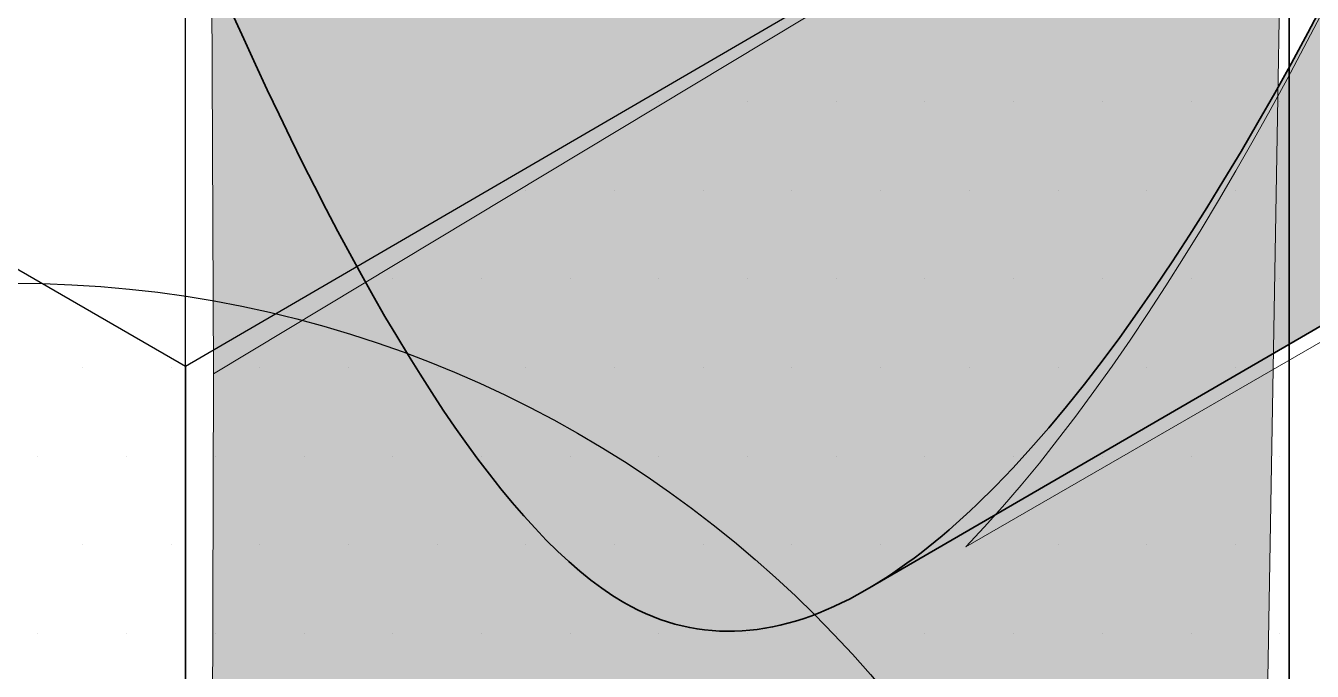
# Model space of a CAD drawing. Extents: x -1279 to 5791, y -3809 to 1769.
# Drawn here: x 1149.75 to 1169.33, y -2775.22 to -2765.39 of the extents above; entities that cross this region are included whole.
import ezdxf

# ---------------------------------------------------------------- set-up
doc = ezdxf.new("R2010")
doc.units = 0
doc.header["$MEASUREMENT"] = 0
for name, color, linetype, lineweight in [('.ATI-HATCH', 7, 'Continuous', 0), ('G-ANNO-TTLB', 7, 'Continuous', 0), ('Layer 12', 7, 'Continuous', 0), ('TYVEK', 7, 'Continuous', 0)]:
    doc.layers.add(name, color=color, linetype=linetype, lineweight=lineweight)

# ---------------------------------------------------------------- blocks, each defined once
blk = doc.blocks.new('Block_78')
at = {"layer": '.ATI-HATCH'}
for points, knots in [([(1134.185, -2787.494), (1134.185, -2793.927), (1137.618, -2799.871), (1143.19, -2803.085), (1143.19, -2803.085), (1183.332, -2826.243), (1183.332, -2826.243), (1183.332, -2826.243), (1183.336, -2810.406), (1183.336, -2810.406), (1183.336, -2810.406), (1152.184, -2792.434), (1152.184, -2792.434), (1152.184, -2792.434), (1152.184, -2770.574), (1152.184, -2770.574), (1152.184, -2770.574), (1134.185, -2760.183), (1134.185, -2760.183), (1134.185, -2760.183), (1134.185, -2787.494), (1134.185, -2787.494)], [0, 0, 0, 0, 1, 1, 1, 2, 2, 2, 3, 3, 3, 4, 4, 4, 5, 5, 5, 6, 6, 6, 7, 7, 7, 7]), ([(1168.981, -2760.793), (1168.981, -2760.793), (1152.184, -2770.574), (1152.184, -2770.574), (1152.184, -2770.574), (1152.184, -2792.434), (1152.184, -2792.434), (1152.184, -2792.434), (1168.981, -2782.653), (1168.981, -2782.653), (1168.981, -2782.653), (1168.981, -2760.793), (1168.981, -2760.793)], [0, 0, 0, 0, 1, 1, 1, 2, 2, 2, 3, 3, 3, 4, 4, 4, 4])]:
    blk.add_open_spline(points, degree=3, knots=knots, dxfattribs=at)
at = {"layer": '.ATI-HATCH', "color": 8, "lineweight": 0, "true_color": 0x808080}
for points in [[(1159.389, -2766.544), (1159.389, -2766.544), (1159.389, -2766.544), (1159.389, -2766.544)], [(1160.739, -2766.544), (1160.739, -2766.544), (1160.739, -2766.544), (1160.739, -2766.544)], [(1162.089, -2766.544), (1162.089, -2766.544), (1162.089, -2766.544), (1162.089, -2766.544)], [(1163.439, -2766.544), (1163.439, -2766.544), (1163.439, -2766.544), (1163.439, -2766.544)], [(1164.789, -2766.544), (1164.789, -2766.544), (1164.789, -2766.544), (1164.789, -2766.544)], [(1166.139, -2766.544), (1166.139, -2766.544), (1166.139, -2766.544), (1166.139, -2766.544)], [(1167.489, -2766.544), (1167.489, -2766.544), (1167.489, -2766.544), (1167.489, -2766.544)], [(1168.839, -2766.544), (1168.839, -2766.544), (1168.839, -2766.544), (1168.839, -2766.544)], [(1157.364, -2767.894), (1157.364, -2767.894), (1157.364, -2767.894), (1157.364, -2767.894)], [(1158.714, -2767.894), (1158.714, -2767.894), (1158.714, -2767.894), (1158.714, -2767.894)], [(1160.064, -2767.894), (1160.064, -2767.894), (1160.064, -2767.894), (1160.064, -2767.894)], [(1161.414, -2767.894), (1161.414, -2767.894), (1161.414, -2767.894), (1161.414, -2767.894)], [(1162.764, -2767.894), (1162.764, -2767.894), (1162.764, -2767.894), (1162.764, -2767.894)], [(1164.114, -2767.894), (1164.114, -2767.894), (1164.114, -2767.894), (1164.114, -2767.894)], [(1165.464, -2767.894), (1165.464, -2767.894), (1165.464, -2767.894), (1165.464, -2767.894)], [(1166.814, -2767.894), (1166.814, -2767.894), (1166.814, -2767.894), (1166.814, -2767.894)], [(1168.164, -2767.894), (1168.164, -2767.894), (1168.164, -2767.894), (1168.164, -2767.894)], [(1155.339, -2769.244), (1155.339, -2769.244), (1155.339, -2769.244), (1155.339, -2769.244)], [(1156.689, -2769.244), (1156.689, -2769.244), (1156.689, -2769.244), (1156.689, -2769.244)], [(1158.039, -2769.244), (1158.039, -2769.244), (1158.039, -2769.244), (1158.039, -2769.244)], [(1159.389, -2769.244), (1159.389, -2769.244), (1159.389, -2769.244), (1159.389, -2769.244)], [(1160.739, -2769.244), (1160.739, -2769.244), (1160.739, -2769.244), (1160.739, -2769.244)], [(1162.089, -2769.244), (1162.089, -2769.244), (1162.089, -2769.244), (1162.089, -2769.244)], [(1163.439, -2769.244), (1163.439, -2769.244), (1163.439, -2769.244), (1163.439, -2769.244)], [(1164.789, -2769.244), (1164.789, -2769.244), (1164.789, -2769.244), (1164.789, -2769.244)], [(1166.139, -2769.244), (1166.139, -2769.244), (1166.139, -2769.244), (1166.139, -2769.244)], [(1167.489, -2769.244), (1167.489, -2769.244), (1167.489, -2769.244), (1167.489, -2769.244)], [(1168.839, -2769.244), (1168.839, -2769.244), (1168.839, -2769.244), (1168.839, -2769.244)], [(1150.614, -2770.594), (1150.614, -2770.594), (1150.614, -2770.594), (1150.614, -2770.594)], [(1151.964, -2770.594), (1151.964, -2770.594), (1151.964, -2770.594), (1151.964, -2770.594)], [(1153.314, -2770.594), (1153.314, -2770.594), (1153.314, -2770.594), (1153.314, -2770.594)], [(1154.664, -2770.594), (1154.664, -2770.594), (1154.664, -2770.594), (1154.664, -2770.594)], [(1156.014, -2770.594), (1156.014, -2770.594), (1156.014, -2770.594), (1156.014, -2770.594)], [(1157.364, -2770.594), (1157.364, -2770.594), (1157.364, -2770.594), (1157.364, -2770.594)], [(1158.714, -2770.594), (1158.714, -2770.594), (1158.714, -2770.594), (1158.714, -2770.594)], [(1160.064, -2770.594), (1160.064, -2770.594), (1160.064, -2770.594), (1160.064, -2770.594)], [(1161.414, -2770.594), (1161.414, -2770.594), (1161.414, -2770.594), (1161.414, -2770.594)], [(1162.764, -2770.594), (1162.764, -2770.594), (1162.764, -2770.594), (1162.764, -2770.594)], [(1164.114, -2770.594), (1164.114, -2770.594), (1164.114, -2770.594), (1164.114, -2770.594)], [(1165.464, -2770.594), (1165.464, -2770.594), (1165.464, -2770.594), (1165.464, -2770.594)], [(1166.814, -2770.594), (1166.814, -2770.594), (1166.814, -2770.594), (1166.814, -2770.594)], [(1168.164, -2770.594), (1168.164, -2770.594), (1168.164, -2770.594), (1168.164, -2770.594)], [(1149.939, -2771.944), (1149.939, -2771.944), (1149.939, -2771.944), (1149.939, -2771.944)], [(1151.289, -2771.944), (1151.289, -2771.944), (1151.289, -2771.944), (1151.289, -2771.944)], [(1152.639, -2771.944), (1152.639, -2771.944), (1152.639, -2771.944), (1152.639, -2771.944)], [(1153.989, -2771.944), (1153.989, -2771.944), (1153.989, -2771.944), (1153.989, -2771.944)], [(1155.339, -2771.944), (1155.339, -2771.944), (1155.339, -2771.944), (1155.339, -2771.944)], [(1156.689, -2771.944), (1156.689, -2771.944), (1156.689, -2771.944), (1156.689, -2771.944)], [(1158.039, -2771.944), (1158.039, -2771.944), (1158.039, -2771.944), (1158.039, -2771.944)], [(1159.389, -2771.944), (1159.389, -2771.944), (1159.389, -2771.944), (1159.389, -2771.944)], [(1160.739, -2771.944), (1160.739, -2771.944), (1160.739, -2771.944), (1160.739, -2771.944)], [(1162.089, -2771.944), (1162.089, -2771.944), (1162.089, -2771.944), (1162.089, -2771.944)], [(1163.439, -2771.944), (1163.439, -2771.944), (1163.439, -2771.944), (1163.439, -2771.944)], [(1164.789, -2771.944), (1164.789, -2771.944), (1164.789, -2771.944), (1164.789, -2771.944)], [(1166.139, -2771.944), (1166.139, -2771.944), (1166.139, -2771.944), (1166.139, -2771.944)], [(1167.489, -2771.944), (1167.489, -2771.944), (1167.489, -2771.944), (1167.489, -2771.944)], [(1168.839, -2771.944), (1168.839, -2771.944), (1168.839, -2771.944), (1168.839, -2771.944)], [(1150.614, -2773.294), (1150.614, -2773.294), (1150.614, -2773.294), (1150.614, -2773.294)], [(1151.964, -2773.294), (1151.964, -2773.294), (1151.964, -2773.294), (1151.964, -2773.294)], [(1153.314, -2773.294), (1153.314, -2773.294), (1153.314, -2773.294), (1153.314, -2773.294)], [(1154.664, -2773.294), (1154.664, -2773.294), (1154.664, -2773.294), (1154.664, -2773.294)], [(1156.014, -2773.294), (1156.014, -2773.294), (1156.014, -2773.294), (1156.014, -2773.294)], [(1157.364, -2773.294), (1157.364, -2773.294), (1157.364, -2773.294), (1157.364, -2773.294)], [(1158.714, -2773.294), (1158.714, -2773.294), (1158.714, -2773.294), (1158.714, -2773.294)], [(1160.064, -2773.294), (1160.064, -2773.294), (1160.064, -2773.294), (1160.064, -2773.294)], [(1161.414, -2773.294), (1161.414, -2773.294), (1161.414, -2773.294), (1161.414, -2773.294)], [(1162.764, -2773.294), (1162.764, -2773.294), (1162.764, -2773.294), (1162.764, -2773.294)], [(1164.114, -2773.294), (1164.114, -2773.294), (1164.114, -2773.294), (1164.114, -2773.294)], [(1165.464, -2773.294), (1165.464, -2773.294), (1165.464, -2773.294), (1165.464, -2773.294)], [(1166.814, -2773.294), (1166.814, -2773.294), (1166.814, -2773.294), (1166.814, -2773.294)], [(1168.164, -2773.294), (1168.164, -2773.294), (1168.164, -2773.294), (1168.164, -2773.294)], [(1149.939, -2774.644), (1149.939, -2774.644), (1149.939, -2774.644), (1149.939, -2774.644)], [(1151.289, -2774.644), (1151.289, -2774.644), (1151.289, -2774.644), (1151.289, -2774.644)], [(1152.639, -2774.644), (1152.639, -2774.644), (1152.639, -2774.644), (1152.639, -2774.644)], [(1153.989, -2774.644), (1153.989, -2774.644), (1153.989, -2774.644), (1153.989, -2774.644)], [(1155.339, -2774.644), (1155.339, -2774.644), (1155.339, -2774.644), (1155.339, -2774.644)], [(1156.689, -2774.644), (1156.689, -2774.644), (1156.689, -2774.644), (1156.689, -2774.644)], [(1158.039, -2774.644), (1158.039, -2774.644), (1158.039, -2774.644), (1158.039, -2774.644)], [(1159.389, -2774.644), (1159.389, -2774.644), (1159.389, -2774.644), (1159.389, -2774.644)], [(1160.739, -2774.644), (1160.739, -2774.644), (1160.739, -2774.644), (1160.739, -2774.644)], [(1162.089, -2774.644), (1162.089, -2774.644), (1162.089, -2774.644), (1162.089, -2774.644)], [(1163.439, -2774.644), (1163.439, -2774.644), (1163.439, -2774.644), (1163.439, -2774.644)], [(1164.789, -2774.644), (1164.789, -2774.644), (1164.789, -2774.644), (1164.789, -2774.644)], [(1166.139, -2774.644), (1166.139, -2774.644), (1166.139, -2774.644), (1166.139, -2774.644)], [(1167.489, -2774.644), (1167.489, -2774.644), (1167.489, -2774.644), (1167.489, -2774.644)], [(1168.839, -2774.644), (1168.839, -2774.644), (1168.839, -2774.644), (1168.839, -2774.644)]]:
    blk.add_open_spline(points, degree=3, dxfattribs=at)
blk = doc.blocks.new('Block_326')
at = {"layer": 'Layer 12', "true_color": 0x000000, "transparency": 33554687}
h = blk.add_hatch(color=18, dxfattribs=at)
h.dxf.hatch_style = 2
edge = h.paths.add_edge_path()
edge.add_spline(control_points=[(1179.768, -2763.975), (1180.337, -2763.648), (1180.908, -2763.203), (1181.479, -2762.657), (1187.294, -2757.09), (1193.039, -2741.09), (1193.744, -2735.306), (1193.744, -2735.306), (1176.5, -2745.324), (1176.5, -2745.324), (1175.795, -2751.107), (1170.051, -2767.107), (1164.235, -2772.675), (1163.664, -2773.22), (1163.093, -2773.666), (1162.524, -2773.992), (1162.524, -2773.992), (1179.768, -2763.975), (1179.768, -2763.975)], knot_values=[0, 0, 0, 0, 1, 1, 1, 2, 2, 2, 3, 3, 3, 4, 4, 4, 5, 5, 5, 6, 6, 6, 6], degree=3, periodic=0)
at = {"layer": 'Layer 12', "color": 8, "lineweight": 0, "true_color": 0x808080}
blk.add_open_spline([(1158.451, -2714.928), (1159.379, -2723.615), (1169.039, -2760.079), (1176.098, -2764.154), (1177.268, -2764.829), (1178.509, -2764.699), (1179.768, -2763.975), (1179.768, -2763.975), (1162.524, -2773.992), (1162.524, -2773.992), (1161.265, -2774.715), (1160.025, -2774.847), (1158.855, -2774.172), (1151.795, -2770.096), (1142.136, -2733.634), (1141.208, -2724.947), (1141.208, -2724.947), (1158.451, -2714.928), (1158.451, -2714.928)], degree=3, knots=[0, 0, 0, 0, 1, 1, 1, 2, 2, 2, 3, 3, 3, 4, 4, 4, 5, 5, 5, 6, 6, 6, 6], dxfattribs=at)
at = {"layer": 'Layer 12'}
blk.add_open_spline([(1158.451, -2714.928), (1159.379, -2723.615), (1169.039, -2760.079), (1176.098, -2764.154), (1177.268, -2764.829), (1178.509, -2764.699), (1179.768, -2763.975), (1179.768, -2763.975), (1162.524, -2773.992), (1162.524, -2773.992), (1161.265, -2774.715), (1160.025, -2774.847), (1158.855, -2774.172), (1151.795, -2770.096), (1142.136, -2733.634), (1141.208, -2724.947), (1141.208, -2724.947), (1158.451, -2714.928), (1158.451, -2714.928)], degree=3, knots=[0, 0, 0, 0, 1, 1, 1, 2, 2, 2, 3, 3, 3, 4, 4, 4, 5, 5, 5, 6, 6, 6, 6], dxfattribs=at)
at = {"layer": 'Layer 12', "color": 250, "lineweight": 35, "true_color": 0x231f20}
for points in [[(1158.451, -2714.928), (1159.379, -2723.615), (1169.039, -2760.079), (1176.098, -2764.154), (1177.268, -2764.829), (1178.509, -2764.699), (1179.768, -2763.975), (1179.768, -2763.975), (1162.524, -2773.992), (1162.524, -2773.992), (1161.265, -2774.715), (1160.025, -2774.847), (1158.855, -2774.172), (1151.795, -2770.096), (1142.136, -2733.634), (1141.208, -2724.947), (1141.208, -2724.947), (1158.451, -2714.928), (1158.451, -2714.928)], [(1179.768, -2763.975), (1180.337, -2763.648), (1180.908, -2763.203), (1181.479, -2762.657), (1187.294, -2757.09), (1193.039, -2741.09), (1193.744, -2735.306), (1193.744, -2735.306), (1176.5, -2745.324), (1176.5, -2745.324), (1175.795, -2751.107), (1170.051, -2767.107), (1164.235, -2772.675), (1163.664, -2773.22), (1163.093, -2773.666), (1162.524, -2773.992), (1162.524, -2773.992), (1179.768, -2763.975), (1179.768, -2763.975)]]:
    blk.add_open_spline(points, degree=3, knots=[0, 0, 0, 0, 1, 1, 1, 2, 2, 2, 3, 3, 3, 4, 4, 4, 5, 5, 5, 6, 6, 6, 6], dxfattribs=at)
at = {"layer": 'Layer 12', "color": 250, "lineweight": 9, "true_color": 0x231f20}
blk.add_open_spline([(1170.91, -2769.371), (1176.9, -2763.152), (1182.645, -2747.153), (1183.35, -2741.369), (1183.35, -2741.369), (1176.5, -2745.324), (1176.5, -2745.324), (1175.795, -2751.107), (1170.051, -2767.107), (1164.06, -2773.326), (1164.06, -2773.326), (1170.91, -2769.371), (1170.91, -2769.371)], degree=3, knots=[0, 0, 0, 0, 1, 1, 1, 2, 2, 2, 3, 3, 3, 4, 4, 4, 4], dxfattribs=at)
blk = doc.blocks.new('Block_325')
at = {"layer": 'Layer 12'}
blk.add_blockref('Block_326', (0, 0), dxfattribs=at)

msp = doc.modelspace()

# ---------------------------------------------------------------- hatches: boundary and pattern name
at = {"layer": 'G-ANNO-TTLB', "true_color": 0xff00ff, "transparency": 33554687}
h = msp.add_hatch(color=6, dxfattribs=at)
edge = h.paths.add_edge_path()
edge.add_spline(control_points=[(1773.018, -3692.604), (1773.018, -3692.604), (-1156.5, -3692.604), (-1156.5, -3692.604), (-1156.5, -3692.604), (-1156.5, -1235.604), (-1156.5, -1235.604), (-1156.5, -1235.604), (1773.018, -1235.604), (1773.018, -1235.604), (1773.018, -1235.604), (1773.018, -3692.604), (1773.018, -3692.604)], knot_values=[0, 0, 0, 0, 1, 1, 1, 2, 2, 2, 3, 3, 3, 4, 4, 4, 4], degree=3, periodic=0)
edge = h.paths.add_edge_path()
edge.add_spline(control_points=[(-1147.5, -1244.604), (-1147.5, -1244.604), (-1147.5, -3683.604), (-1147.5, -3683.604), (-1147.5, -3683.604), (1764.018, -3683.604), (1764.018, -3683.604), (1764.018, -3683.604), (1764.018, -1244.604), (1764.018, -1244.604), (1764.018, -1244.604), (-1147.5, -1244.604), (-1147.5, -1244.604)], knot_values=[0, 0, 0, 0, 1, 1, 1, 2, 2, 2, 3, 3, 3, 4, 4, 4, 4], degree=3, periodic=0)
edge.add_line((-1147.5, -1244.604), (-1147.5, -1244.604))
at = {"layer": 'Layer 12', "true_color": 0x808080, "transparency": 33554495}
h = msp.add_hatch(color=8, dxfattribs=at)
h.dxf.hatch_style = 2
h.paths.add_polyline_path([(1168.903, -2760.873), (1152.612, -2770.691), (1152.193, -2676.321), (1168.99, -2685.794)])
at = {"layer": 'Layer 12', "true_color": 0x808080, "transparency": 33554457}
h = msp.add_hatch(color=8, dxfattribs=at)
h.dxf.hatch_style = 2
h.paths.add_polyline_path([(1168.903, -2760.873), (1152.612, -2770.691), (1152.552, -2792.102), (1168.532, -2782.712)])

# ---------------------------------------------------------------- linework, layer by layer
at = {"layer": 'G-ANNO-TTLB'}
for points in [[(1773.018, -3692.604), (1773.018, -3692.604), (-1156.5, -3692.604), (-1156.5, -3692.604), (-1156.5, -3692.604), (-1156.5, -1235.604), (-1156.5, -1235.604), (-1156.5, -1235.604), (1773.018, -1235.604), (1773.018, -1235.604), (1773.018, -1235.604), (1773.018, -3692.604), (1773.018, -3692.604)], [(-1147.5, -1244.604), (-1147.5, -1244.604), (-1147.5, -3683.604), (-1147.5, -3683.604), (-1147.5, -3683.604), (1764.018, -3683.604), (1764.018, -3683.604), (1764.018, -3683.604), (1764.018, -1244.604), (1764.018, -1244.604), (1764.018, -1244.604), (-1147.5, -1244.604), (-1147.5, -1244.604)]]:
    msp.add_open_spline(points, degree=3, knots=[0, 0, 0, 0, 1, 1, 1, 2, 2, 2, 3, 3, 3, 4, 4, 4, 4], dxfattribs=at)
at = {"layer": 'Layer 12'}
for points in [[(1168.903, -2760.873), (1152.612, -2770.691), (1152.193, -2676.321), (1168.99, -2685.794)], [(1168.903, -2760.873), (1152.612, -2770.691), (1152.552, -2792.102), (1168.532, -2782.712)]]:
    msp.add_lwpolyline(points, close=True, dxfattribs=at)
at = {"layer": 'TYVEK', "color": 18, "lineweight": 25, "true_color": 0x000000}
for p, q in [((1152.184, -2792.434), (1152.184, -2675.428)), ((1168.981, -2782.985), (1168.981, -2685.272))]:
    msp.add_line(p, q, dxfattribs=at)
at = {"layer": 'TYVEK', "color": 4, "lineweight": 25, "true_color": 0x00ffff}
for p, q in [((1134.185, -2760.183), (1152.184, -2770.574)), ((1152.184, -2770.574), (1168.981, -2760.793)), ((1168.981, -2760.793), (1168.981, -2782.653)), ((1152.184, -2770.574), (1152.184, -2792.434))]:
    msp.add_line(p, q, dxfattribs=at)
at = {"layer": 'TYVEK', "color": 18, "lineweight": 25, "true_color": 0x000000}
msp.add_circle((1149.567, -2786.56), 17.248, dxfattribs=at)

# ---------------------------------------------------------------- block references
at = {"layer": '.ATI-HATCH'}
msp.add_blockref('Block_78', (0, 0), dxfattribs=at)
at = {"layer": 'Layer 12'}
msp.add_blockref('Block_325', (0, 0), dxfattribs=at)

doc.saveas('drawing.dxf')
